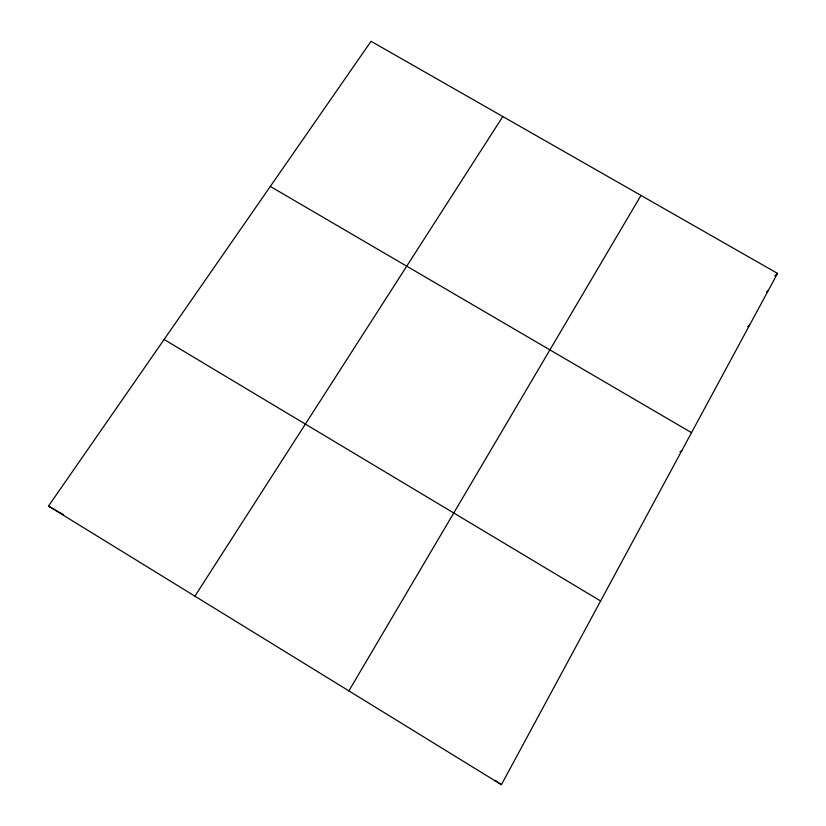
<?xml version="1.0" encoding="UTF-8"?>
<svg xmlns="http://www.w3.org/2000/svg" width="826" height="826" viewBox="0 0 826 826"><rect width="100%" height="100%" fill="white"/><g stroke="black" fill="none" stroke-linecap="round" stroke-linejoin="round"><path stroke-width="1.24" d="M501.403 784.7L777.524 273.396L371.05 41.3L48.476 506.101L501.403 784.7L495.332 780.394M348.882 690.887L640.976 195.432M194.915 596.176L502.797 116.528M774.798 275.925L777.524 273.396M766.538 292.063L768.325 290.442M747.726 326.673L749.657 325M679.891 451.925L681.801 450.666M48.476 506.101L54.671 509.601M55.683 510.169L58.718 511.883M59.72 512.45L63.623 514.66M270.319 186.439L691.517 432.659M164.116 339.476L600.616 600.977"/></g></svg>
